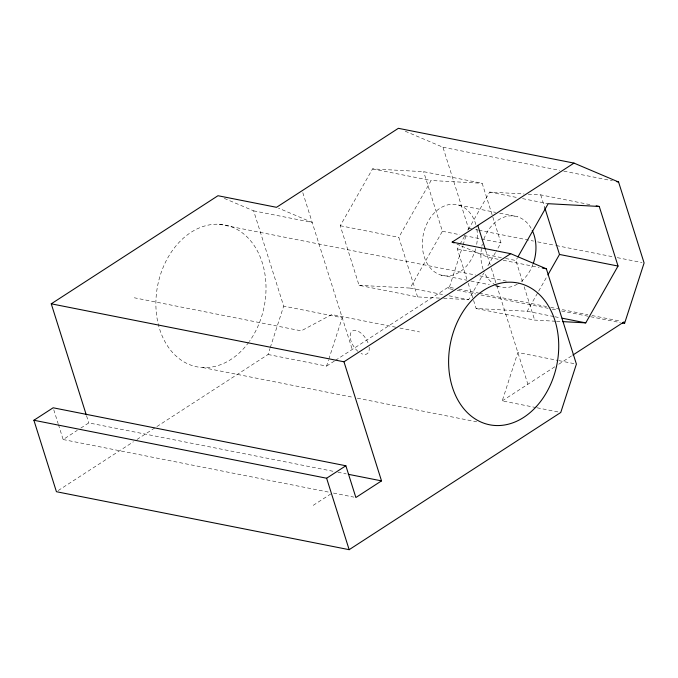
<?xml version="1.0" encoding="UTF-8"?>
<svg xmlns="http://www.w3.org/2000/svg" width="678" height="678" viewBox="0 0 678 678"><rect width="100%" height="100%" fill="white"/><g stroke="black" fill="none" stroke-linecap="round" stroke-linejoin="round"><path stroke-width="0.51" stroke-dasharray="3.39 2.54" d="M136.998 439.463L268.047 354.501L269.963 348.577M270.276 347.594L283.684 306.117L253.64 210.841L223.765 198.171M268.047 354.501L326.593 366.095L328.499 360.171M328.822 359.187L342.229 317.711L283.684 306.117M453.057 289.481L448.921 288.667L462.701 246.029M463.023 245.038L466.227 235.122M467.828 230.164L468.464 228.181L442.946 147.228L403.207 130.371M536.112 407.597L502.22 400.884L517.856 352.492L557.918 360.425M439.48 298.1L417.589 296.913L359.043 285.319L340.254 225.732L372.544 168.907L423.623 171.678L482.168 183.272L500.957 242.86L496.262 251.106M417.589 296.913L398.8 237.325L431.089 180.509L482.168 183.272M359.043 285.319L410.122 288.082L442.412 231.266L423.623 171.678M466.896 279.217L457.345 248.919L459.43 245.25M459.947 244.334L465.159 235.173M468.278 229.673L489.635 192.103L524.035 193.967M443.649 298.328L468.668 299.684L483.77 273.107M487.931 265.776L495.745 252.03M522.577 281.726L515.89 260.513L517.45 257.767M473.583 300.43L476.134 308.507L527.213 311.278L538.146 292.032M538.663 291.116L547.519 275.531M58.461 424.648L63.147 439.539L77.3 430.361M80.843 428.072L88.801 422.911L333.771 471.422M58.198 490.558L133.464 441.759M326.593 366.095L334.551 360.933M335.432 360.365L448.429 287.099L454.624 288.328M313.219 505.347L330.703 494.008M502.22 400.884L555.231 366.518M558.757 364.23L571.995 355.645M528.204 194.188L540.705 194.866L590.013 204.637M476.134 308.507L534.679 320.101L555.528 321.236M556.57 321.287L560.74 321.516M442.946 147.228L559.689 170.347M563.816 171.161L612.378 180.78M372.544 168.907L431.089 180.509M489.635 192.103L517.365 197.595M522.501 198.612L548.18 203.697M458.65 205.061L495.626 212.383M499.728 213.197L517.195 216.655M468.464 228.181L471.566 228.791M475.702 229.613L477.77 230.02M478.795 230.223L533.552 241.071M537.688 241.885L555.248 245.368M556.282 245.572L613.107 256.826M617.243 257.64L642.032 262.555M442.412 231.266L459.87 234.724M463.981 235.537L480.414 238.792M481.439 238.995L500.957 242.86M340.254 225.732L398.8 237.325M457.345 248.919L501.508 257.665M505.619 258.479L515.89 260.513M253.64 210.841L312.185 222.443L278.455 208.129M498.093 259.259L487.821 257.225L456.98 244.139M503.229 260.276L539.171 267.395M219.257 224.265L475.651 275.048M479.795 275.87L506.788 281.209M441.107 275.124L466.786 280.209M470.896 281.023L489.38 284.684M495.542 285.904L499.652 286.718M458.76 289.15L478.388 293.032M479.422 293.243L546.578 306.541M550.706 307.354L587.902 314.728M592.03 315.541L620.963 321.27M457.184 290.303L475.778 293.981M480.948 295.006L548.104 308.304M552.231 309.126L557.401 310.151M561.528 310.965L620.421 322.626M410.122 288.082L445.039 294.998M449.15 295.82L468.668 299.684M527.213 311.278L553.918 316.567M554.943 316.77L560.079 317.787M395.757 327.228L331.703 314.55L301.252 330.847L134.303 297.778M399.893 328.05L419.521 331.94M558.943 360.628L576.402 364.094M537.145 407.8L560.765 412.478M202.646 367.535L353.153 397.342M357.306 398.164L476.676 421.809M337.924 472.244L346.229 473.897M63.147 439.539L329.347 492.262M333.474 493.075L353.831 497.11M540.705 194.866L544.849 208.002M524.17 286.777L534.679 320.101M485.626 250.275L490.982 267.251M491.296 268.259L527.874 384.248M468.176 283.26L473.269 299.413M448.429 287.099L448.921 288.667M302.803 192.671L352.238 349.467M86.572 415.843L88.801 422.911M53.765 409.766L58.147 423.657M248.775 342.271A72.292 54.282 -78.8 0 1 157.44 320.414A72.292 54.282 -78.8 0 1 226.155 225.232A72.292 54.282 -78.8 0 1 249.385 341.424M369.154 347.187A13.552 7.229 57 0 1 361.06 353.475M357.95 351.357A13.552 7.229 57 0 1 352.246 331.101A13.552 7.229 57 0 1 368.485 344.161M475.719 248.707A36.146 27.145 -78.8 0 1 432.708 270.412A36.146 27.145 -78.8 0 1 434.844 212.392A36.146 27.145 -78.8 0 1 476.507 227.206M476.863 229.164A36.146 27.145 -78.8 0 1 476.439 245.665M483.872 239.08A36.146 27.145 -78.8 0 1 507.644 216.18A36.146 27.145 -78.8 0 1 532.23 230.376M532.976 264.293A36.146 27.145 -78.8 0 1 518.204 283.59M517.356 284.116A36.146 27.145 -78.8 0 1 496.788 285.65M495.855 285.192A36.146 27.145 -78.8 0 1 483.761 271.081M483.092 269.302A36.146 27.145 -78.8 0 1 481.66 247.156M481.855 246.122A36.146 27.145 -78.8 0 1 482.321 244.08"/><path stroke-width="1.02" d="M622.489 323.042L624.557 323.448L644.1 262.962L618.573 182.009L573.995 163.101L398.367 128.32L276.522 207.315L217.977 195.722L51.257 303.82L86.259 414.834M517.975 256.852L548.18 203.697L599.25 206.468L618.039 266.056L585.75 322.872L562.825 321.626M548.044 274.615L559.494 254.453L544.849 208.002M573.995 163.101L452.158 242.097L510.704 253.691L546.366 268.819L576.402 364.094L560.765 412.478L349.153 549.68L56.427 491.711L33.9 420.258L53.138 407.783L345.856 465.761L355.874 497.516L381.519 480.88L343.975 361.798L51.257 303.82M343.975 361.798L510.704 253.691M33.9 420.258L326.618 478.227L345.856 465.761M572.876 355.069L624.057 321.889L624.557 323.448M616.505 181.602L618.573 182.009M596.174 205.858L599.25 206.468M559.494 254.453L618.039 266.056M542.256 268.005L546.366 268.819M562.13 318.194L585.75 322.872M348.306 474.303L381.519 480.88M452.158 242.097L454.082 242.919M477.804 225.469L485.321 249.284M326.618 478.227L349.153 549.68M532.23 230.376A36.146 27.145 -78.8 0 1 533.332 263.31M536.29 406.614A72.292 54.282 -78.8 0 0 525.789 285.446A72.292 54.282 -78.8 0 0 448.938 369.561A72.292 54.282 -78.8 0 0 536.29 406.614"/></g></svg>
